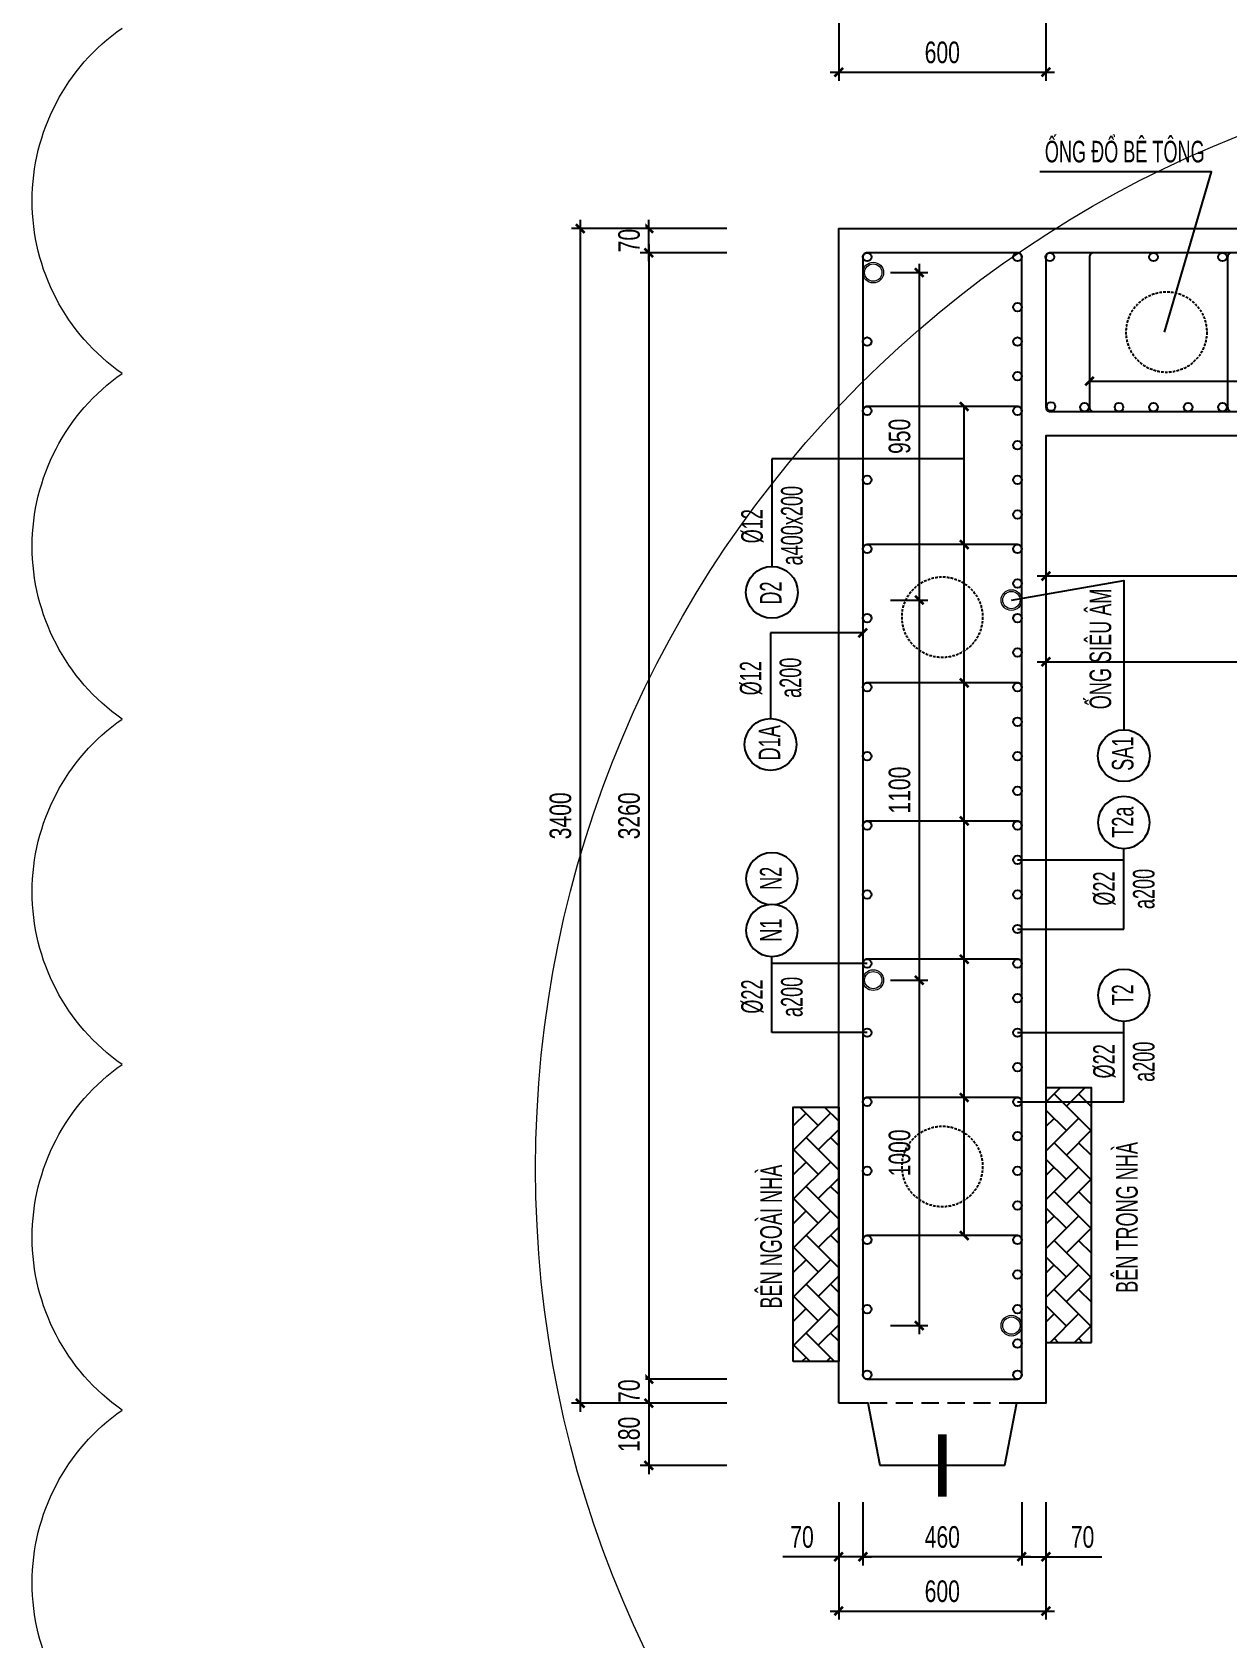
# Model space of a CAD drawing. Header units: millimetres. Extents: x -147841 to 368790, y -162721 to 84261.
# Drawn here: x 318106 to 321568, y -104512 to -99861 of the extents above; entities that cross this region are included whole.
import ezdxf
from ezdxf.enums import TextEntityAlignment as Align

# ---------------------------------------------------------------- set-up
doc = ezdxf.new("R2010")
doc.units = ezdxf.units.MM
doc.header["$LTSCALE"] = 1000
doc.header["$MEASUREMENT"] = 0
doc.header["$PDMODE"] = 1
doc.header["$PDSIZE"] = -10
doc.linetypes.add('DASHED', pattern=[0.75, 0.5, -0.25])
doc.linetypes.add('HIDDEN', pattern=[0.375, 0.25, -0.125])
doc.layers.get('0').update_dxf_attribs({"linetype": 'CONTINUOUS', "lineweight": 18})
doc.layers.get('DEFPOINTS').update_dxf_attribs({"color": 5, "linetype": 'CONTINUOUS', "lineweight": 18})
for name, color, linetype, lineweight in [('0-THAY', 7, 'CONTINUOUS', 18), ('ccu11-Dim', 8, 'CONTINUOUS', 18), ('DIM', 8, 'CONTINUOUS', 18)]:
    doc.layers.add(name, color=color, linetype=linetype, lineweight=lineweight)
for name, color, linetype in [('ccu11-Hatch', 250, 'CONTINUOUS'), ('ccu11-Khuat', 9, 'DASHED'), ('ccu11-Manh', 8, 'CONTINUOUS'), ('ccu11-Thep', 4, 'CONTINUOUS'), ('ccu11-Thepdai', 6, 'CONTINUOUS'), ('KC-Cotthep', 8, 'CONTINUOUS'), ('KC-Dim', 8, 'CONTINUOUS'), ('KC-Text', 31, 'CONTINUOUS'), ('KC-Thay', 7, 'CONTINUOUS')]:
    doc.layers.add(name, color=color, linetype=linetype)
doc.styles.add('ARIAL', font='arial.ttf', dxfattribs={"width": 0.7})
doc.styles.add('ccu11-dim', font='vnsimli.shx', dxfattribs={"width": 0.65, "bigfont": 'bigfont.shx'})
doc.dimstyles.new('2.5-25', dxfattribs={"dimscale": 25, "dimtxt": 2.5, "dimasz": 1, "dimexe": 1, "dimexo": 2, "dimgap": 1, "dimtad": 1, "dimdec": 1, "dimrnd": 5, "dimdsep": 46, "dimtxsty": 'ARIAL', "dimblk": 'ARCHTICK', "dimcen": -1, "dimdle": 1, "dimclrd": 256, "dimclre": 256, "dimclrt": 3, "dimadec": 0, "dimazin": 2, "dimtfac": 0.1, "dimtdec": 1, "dimtmove": 0, "dimatfit": 1, "dimldrblk": 'ARCHTICK', "dimfxl": 1, "dimtvp": 0.833333, "dimtfill": 1, "dimtolj": 1, "dimtzin": 12, "dimarcsym": 0})
doc.dimstyles.new('ccu11-100x4', dxfattribs={"dimscale": 100, "dimtxt": 2.5, "dimasz": 1, "dimexe": 1, "dimexo": 2, "dimgap": 1, "dimtad": 1, "dimdec": 0, "dimlfac": 0.25, "dimdsep": 46, "dimtxsty": 'ccu11-dim', "dimblk": 'ARCHTICK', "dimcen": -1, "dimdle": 1, "dimclrd": 256, "dimclre": 256, "dimclrt": 31, "dimadec": 0, "dimazin": 2, "dimtfac": 0.1, "dimtdec": 0, "dimtmove": 0, "dimatfit": 1, "dimldrblk": 'ARCHTICK', "dimfxl": 1, "dimtvp": 0.833333, "dimtolj": 1, "dimtzin": 12, "dimarcsym": 0})

# ---------------------------------------------------------------- blocks, each defined once
blk = doc.blocks.new('_ARCHTICK')
at = {"color": 0, "linetype": 'ByBlock', "const_width": 0.3}
blk.add_lwpolyline([(-0.5, -0.5), (0.5, 0.5)], dxfattribs=at)
blk = doc.blocks.new('*D649')
at = {"layer": 'DEFPOINTS', "color": 0, "linetype": 'ByBlock', "ltscale": 30, "transparency": 16777216}
for p in [(320441.4, -99612.2), (321041.4, -99612.2), (321041.4, -99977.2)]:
    blk.add_point(p, dxfattribs=at)
at = {"layer": 'KC-Dim', "linetype": 'ByBlock', "lineweight": -2, "ltscale": 30, "transparency": 16777216}
for p, q in [((320441.4, -99662.2), (320441.4, -100002.2)), ((321041.4, -99662.2), (321041.4, -100002.2)), ((320416.4, -99977.2), (321066.4, -99977.2))]:
    blk.add_line(p, q, dxfattribs=at)
at = {"layer": 'KC-Dim', "linetype": 'ByBlock', "lineweight": -2, "ltscale": 30, "transparency": 16777216, "xscale": 25, "yscale": 25, "zscale": 25, "rotation": 180}
blk.add_blockref('_ARCHTICK', (320441.4, -99977.2), dxfattribs=at)
at = {"layer": 'KC-Dim', "linetype": 'ByBlock', "lineweight": -2, "ltscale": 30, "transparency": 16777216, "xscale": 25, "yscale": 25, "zscale": 25}
blk.add_blockref('_ARCHTICK', (321041.4, -99977.2), dxfattribs=at)
at = {"layer": 'KC-Dim', "color": 3, "linetype": 'ByBlock', "ltscale": 30, "transparency": 16777216, "insert": (320741.4, -99920.3), "char_height": 62.5, "attachment_point": 5, "style": 'ARIAL', "bg_fill": 3, "box_fill_scale": 1.25, "bg_fill_color": 256, "bg_fill_true_color": 13158600, "bg_fill_transparency": 0}
blk.add_mtext('\\A1;600', dxfattribs=at)
blk = doc.blocks.new('*D692')
at = {"layer": 'DEFPOINTS', "color": 0, "linetype": 'ByBlock', "ltscale": 30, "transparency": 16777216}
for p in [(320167.3, -100429.6), (320167.3, -100499.6)]:
    blk.add_point(p, dxfattribs=at)
at = {"layer": 'KC-Dim', "linetype": 'ByBlock', "lineweight": -2, "ltscale": 30, "transparency": 16777216}
for p, q in [((320117.3, -100429.6), (319866.6, -100429.6)), ((319891.6, -100524.6), (319891.6, -100404.6)), ((320117.3, -100499.6), (319866.6, -100499.6))]:
    blk.add_line(p, q, dxfattribs=at)
at = {"layer": 'KC-Dim', "linetype": 'ByBlock', "lineweight": -2, "ltscale": 30, "transparency": 16777216, "xscale": 25, "yscale": 25, "zscale": 25}
for p, rotation in [((319891.6, -100429.6), 90), ((319891.6, -100499.6), 270)]:
    blk.add_blockref('_ARCHTICK', p, dxfattribs=dict(at, rotation=rotation))
at = {"layer": 'KC-Dim', "color": 3, "linetype": 'ByBlock', "ltscale": 30, "transparency": 16777216, "insert": (319834.7, -100464.6), "char_height": 62.5, "attachment_point": 5, "rotation": 90, "style": 'ARIAL', "bg_fill": 3, "box_fill_scale": 1.25, "bg_fill_color": 256, "bg_fill_true_color": 13158600, "bg_fill_transparency": 0}
blk.add_mtext('\\A1;70', dxfattribs=at)
at = {"layer": 'DEFPOINTS', "color": 0, "linetype": 'ByBlock', "ltscale": 30, "transparency": 16777216}
blk.add_point((319891.6, -100429.6), dxfattribs=at)
blk = doc.blocks.new('*D693')
at = {"layer": 'DEFPOINTS', "color": 0, "linetype": 'ByBlock', "ltscale": 30, "transparency": 16777216}
for p in [(320167.3, -100499.6), (319891.6, -103759.6), (320167.3, -103759.6)]:
    blk.add_point(p, dxfattribs=at)
at = {"layer": 'KC-Dim', "linetype": 'ByBlock', "lineweight": -2, "ltscale": 30, "transparency": 16777216}
for p, q in [((319891.6, -100474.6), (319891.6, -103784.6)), ((320117.3, -100499.6), (319866.6, -100499.6)), ((320117.3, -103759.6), (319866.6, -103759.6))]:
    blk.add_line(p, q, dxfattribs=at)
at = {"layer": 'KC-Dim', "linetype": 'ByBlock', "lineweight": -2, "ltscale": 30, "transparency": 16777216, "xscale": 25, "yscale": 25, "zscale": 25}
for p, rotation in [((319891.6, -100499.6), 90), ((319891.6, -103759.6), 270)]:
    blk.add_blockref('_ARCHTICK', p, dxfattribs=dict(at, rotation=rotation))
at = {"layer": 'KC-Dim', "color": 3, "linetype": 'ByBlock', "ltscale": 30, "transparency": 16777216, "insert": (319834.7, -102129.6), "char_height": 62.5, "attachment_point": 5, "rotation": 90, "style": 'ARIAL', "bg_fill": 3, "box_fill_scale": 1.25, "bg_fill_color": 256, "bg_fill_true_color": 13158600, "bg_fill_transparency": 0}
blk.add_mtext('\\A1;3260', dxfattribs=at)
blk = doc.blocks.new('*D694')
at = {"layer": 'DEFPOINTS', "color": 0, "linetype": 'ByBlock', "ltscale": 30, "transparency": 16777216}
for p in [(320441.4, -104066.1), (321041.4, -104066.1), (321041.4, -104431.1)]:
    blk.add_point(p, dxfattribs=at)
at = {"layer": 'KC-Dim', "linetype": 'ByBlock', "lineweight": -2, "ltscale": 30, "transparency": 16777216}
for p, q in [((320441.4, -104116.1), (320441.4, -104456.1)), ((321041.4, -104116.1), (321041.4, -104456.1)), ((320416.4, -104431.1), (321066.4, -104431.1))]:
    blk.add_line(p, q, dxfattribs=at)
at = {"layer": 'KC-Dim', "linetype": 'ByBlock', "lineweight": -2, "ltscale": 30, "transparency": 16777216, "xscale": 25, "yscale": 25, "zscale": 25, "rotation": 180}
blk.add_blockref('_ARCHTICK', (320441.4, -104431.1), dxfattribs=at)
at = {"layer": 'KC-Dim', "linetype": 'ByBlock', "lineweight": -2, "ltscale": 30, "transparency": 16777216, "xscale": 25, "yscale": 25, "zscale": 25}
blk.add_blockref('_ARCHTICK', (321041.4, -104431.1), dxfattribs=at)
at = {"layer": 'KC-Dim', "color": 3, "linetype": 'ByBlock', "ltscale": 30, "transparency": 16777216, "insert": (320741.4, -104374.2), "char_height": 62.5, "attachment_point": 5, "style": 'ARIAL', "bg_fill": 3, "box_fill_scale": 1.25, "bg_fill_color": 256, "bg_fill_true_color": 13158600, "bg_fill_transparency": 0}
blk.add_mtext('\\A1;600', dxfattribs=at)
blk = doc.blocks.new('*D695')
at = {"layer": 'DEFPOINTS', "color": 0, "linetype": 'ByBlock', "ltscale": 30, "transparency": 16777216}
for p in [(320511.4, -104066.1), (320971.4, -104066.1), (320511.4, -104274)]:
    blk.add_point(p, dxfattribs=at)
at = {"layer": 'KC-Dim', "linetype": 'ByBlock', "lineweight": -2, "ltscale": 30, "transparency": 16777216}
for p, q in [((320511.4, -104116.1), (320511.4, -104299)), ((320971.4, -104116.1), (320971.4, -104299)), ((320996.4, -104274), (320486.4, -104274))]:
    blk.add_line(p, q, dxfattribs=at)
at = {"layer": 'KC-Dim', "linetype": 'ByBlock', "lineweight": -2, "ltscale": 30, "transparency": 16777216, "xscale": 25, "yscale": 25, "zscale": 25, "rotation": 180}
blk.add_blockref('_ARCHTICK', (320511.4, -104274), dxfattribs=at)
at = {"layer": 'KC-Dim', "linetype": 'ByBlock', "lineweight": -2, "ltscale": 30, "transparency": 16777216, "xscale": 25, "yscale": 25, "zscale": 25}
blk.add_blockref('_ARCHTICK', (320971.4, -104274), dxfattribs=at)
at = {"layer": 'KC-Dim', "color": 3, "linetype": 'ByBlock', "ltscale": 30, "transparency": 16777216, "insert": (320741.4, -104217.1), "char_height": 62.5, "attachment_point": 5, "style": 'ARIAL', "bg_fill": 3, "box_fill_scale": 1.25, "bg_fill_color": 256, "bg_fill_true_color": 13158600, "bg_fill_transparency": 0}
blk.add_mtext('\\A1;460', dxfattribs=at)
blk = doc.blocks.new('*D696')
at = {"layer": 'DEFPOINTS', "color": 0, "linetype": 'ByBlock', "ltscale": 30, "transparency": 16777216}
for p in [(320971.4, -104066.1), (321041.4, -104066.1), (321041.4, -104274)]:
    blk.add_point(p, dxfattribs=at)
at = {"layer": 'KC-Dim', "linetype": 'ByBlock', "lineweight": -2, "ltscale": 30, "transparency": 16777216}
for p, q in [((320971.4, -104116.1), (320971.4, -104299)), ((321041.4, -104116.1), (321041.4, -104299)), ((320971.4, -104274), (320946.4, -104274)), ((320971.4, -104274), (321041.4, -104274)), ((321041.4, -104274), (321203.6, -104274))]:
    blk.add_line(p, q, dxfattribs=at)
at = {"layer": 'KC-Dim', "linetype": 'ByBlock', "lineweight": -2, "ltscale": 30, "transparency": 16777216, "xscale": 25, "yscale": 25, "zscale": 25}
blk.add_blockref('_ARCHTICK', (320971.4, -104274), dxfattribs=at)
at = {"layer": 'KC-Dim', "linetype": 'ByBlock', "lineweight": -2, "ltscale": 30, "transparency": 16777216, "xscale": 25, "yscale": 25, "zscale": 25, "rotation": 180}
blk.add_blockref('_ARCHTICK', (321041.4, -104274), dxfattribs=at)
at = {"layer": 'KC-Dim', "color": 3, "linetype": 'ByBlock', "ltscale": 30, "transparency": 16777216, "insert": (321147.5, -104217.1), "char_height": 62.5, "attachment_point": 5, "style": 'ARIAL', "bg_fill": 3, "box_fill_scale": 1.25, "bg_fill_color": 256, "bg_fill_true_color": 13158600, "bg_fill_transparency": 0}
blk.add_mtext('\\A1;70', dxfattribs=at)
blk = doc.blocks.new('*D697')
at = {"layer": 'DEFPOINTS', "color": 0, "linetype": 'ByBlock', "ltscale": 30, "transparency": 16777216}
for p in [(320441.4, -104066.1), (320511.4, -104066.1), (320441.4, -104274)]:
    blk.add_point(p, dxfattribs=at)
at = {"layer": 'KC-Dim', "linetype": 'ByBlock', "lineweight": -2, "ltscale": 30, "transparency": 16777216}
for p, q in [((320441.4, -104116.1), (320441.4, -104299)), ((320511.4, -104116.1), (320511.4, -104299)), ((320441.4, -104274), (320279.3, -104274)), ((320511.4, -104274), (320441.4, -104274)), ((320511.4, -104274), (320536.4, -104274))]:
    blk.add_line(p, q, dxfattribs=at)
at = {"layer": 'KC-Dim', "linetype": 'ByBlock', "lineweight": -2, "ltscale": 30, "transparency": 16777216, "xscale": 25, "yscale": 25, "zscale": 25}
blk.add_blockref('_ARCHTICK', (320441.4, -104274), dxfattribs=at)
at = {"layer": 'KC-Dim', "linetype": 'ByBlock', "lineweight": -2, "ltscale": 30, "transparency": 16777216, "xscale": 25, "yscale": 25, "zscale": 25, "rotation": 180}
blk.add_blockref('_ARCHTICK', (320511.4, -104274), dxfattribs=at)
at = {"layer": 'KC-Dim', "color": 3, "linetype": 'ByBlock', "ltscale": 30, "transparency": 16777216, "insert": (320335.3, -104217.1), "char_height": 62.5, "attachment_point": 5, "style": 'ARIAL', "bg_fill": 3, "box_fill_scale": 1.25, "bg_fill_color": 256, "bg_fill_true_color": 13158600, "bg_fill_transparency": 0}
blk.add_mtext('\\A1;70', dxfattribs=at)
blk = doc.blocks.new('*D698')
at = {"layer": 'DEFPOINTS', "color": 0, "ltscale": 3000, "transparency": 16777216}
for p in [(320167.3, -103759.6), (320167.3, -103829.6)]:
    blk.add_point(p, dxfattribs=at)
at = {"layer": 'KC-Dim', "lineweight": -2, "ltscale": 3000, "transparency": 16777216}
for p, q in [((319891.6, -103734.6), (319891.6, -103854.6)), ((320117.3, -103759.6), (319866.6, -103759.6)), ((320117.3, -103829.6), (319866.6, -103829.6))]:
    blk.add_line(p, q, dxfattribs=at)
at = {"layer": 'KC-Dim', "lineweight": -2, "ltscale": 3000, "transparency": 16777216, "xscale": 25, "yscale": 25, "zscale": 25}
for p, rotation in [((319891.6, -103759.6), 90), ((319891.6, -103829.6), 270)]:
    blk.add_blockref('_ARCHTICK', p, dxfattribs=dict(at, rotation=rotation))
at = {"layer": 'KC-Dim', "color": 3, "ltscale": 3000, "transparency": 16777216, "insert": (319834.7, -103794.6), "char_height": 62.5, "attachment_point": 5, "rotation": 90, "style": 'ARIAL', "bg_fill": 3, "box_fill_scale": 1.25, "bg_fill_color": 256, "bg_fill_true_color": 13158600, "bg_fill_transparency": 0}
blk.add_mtext('\\A1;70', dxfattribs=at)
at = {"layer": 'DEFPOINTS', "color": 0, "ltscale": 3000, "transparency": 16777216}
blk.add_point((319891.6, -103829.6), dxfattribs=at)
blk = doc.blocks.new('*D699')
at = {"layer": 'DEFPOINTS', "color": 0, "ltscale": 3000, "transparency": 16777216}
for p in [(320167.3, -103829.6), (319891.6, -104009.6), (320167.3, -104009.6)]:
    blk.add_point(p, dxfattribs=at)
at = {"layer": 'KC-Dim', "lineweight": -2, "ltscale": 3000, "transparency": 16777216}
for p, q in [((320117.3, -103829.6), (319866.6, -103829.6)), ((319891.6, -103804.6), (319891.6, -104034.6)), ((320117.3, -104009.6), (319866.6, -104009.6))]:
    blk.add_line(p, q, dxfattribs=at)
at = {"layer": 'KC-Dim', "color": 3, "ltscale": 3000, "transparency": 16777216, "insert": (319834.7, -103919.6), "char_height": 62.5, "attachment_point": 5, "rotation": 90, "style": 'ARIAL', "bg_fill": 3, "box_fill_scale": 1.25, "bg_fill_color": 256, "bg_fill_true_color": 13158600, "bg_fill_transparency": 0}
blk.add_mtext('\\A1;180', dxfattribs=at)
at = {"layer": 'KC-Dim', "lineweight": -2, "ltscale": 3000, "transparency": 16777216, "xscale": 25, "yscale": 25, "zscale": 25}
for p, rotation in [((319891.6, -103829.6), 90), ((319891.6, -104009.6), 270)]:
    blk.add_blockref('_ARCHTICK', p, dxfattribs=dict(at, rotation=rotation))
blk = doc.blocks.new('*D700')
at = {"layer": 'DEFPOINTS', "color": 0, "ltscale": 3000, "transparency": 16777216}
for p in [(320167.3, -100429.6), (319693.1, -103829.6), (320167.3, -103829.6)]:
    blk.add_point(p, dxfattribs=at)
at = {"layer": 'DIM', "lineweight": -2, "ltscale": 3000, "transparency": 16777216}
for p, q in [((320117.3, -100429.6), (319668.1, -100429.6)), ((319693.1, -100404.6), (319693.1, -103854.6)), ((320117.3, -103829.6), (319668.1, -103829.6))]:
    blk.add_line(p, q, dxfattribs=at)
at = {"layer": 'DIM', "lineweight": -2, "ltscale": 3000, "transparency": 16777216, "xscale": 25, "yscale": 25, "zscale": 25}
for p, rotation in [((319693.1, -100429.6), 90), ((319693.1, -103829.6), 270)]:
    blk.add_blockref('_ARCHTICK', p, dxfattribs=dict(at, rotation=rotation))
at = {"layer": 'DIM', "color": 3, "ltscale": 3000, "transparency": 16777216, "insert": (319636.1, -102129.6), "char_height": 62.5, "attachment_point": 5, "rotation": 90, "style": 'ARIAL', "bg_fill": 3, "box_fill_scale": 1.25, "bg_fill_color": 256, "bg_fill_true_color": 13158600, "bg_fill_transparency": 0}
blk.add_mtext('\\A1;3400', dxfattribs=at)
blk = doc.blocks.new('A$C260038B3')
at = {"layer": '0-THAY', "linetype": 'Continuous'}
for radius in [120, 100]:
    blk.add_circle((0, 0), radius, dxfattribs=at)
blk = doc.blocks.new('*D689')
at = {"layer": 'DEFPOINTS', "color": 0, "linetype": 'ByBlock', "ltscale": 30, "transparency": 16777216}
for p in [(320541.4, -100557.3), (320541.4, -101505.1), (320674.7, -101505.1)]:
    blk.add_point(p, dxfattribs=at)
at = {"layer": 'KC-Dim', "linetype": 'ByBlock', "lineweight": -2, "ltscale": 30, "transparency": 16777216}
for p, q in [((320674.7, -100532.3), (320674.7, -101530.1)), ((320591.4, -100557.3), (320699.7, -100557.3)), ((320591.4, -101505.1), (320699.7, -101505.1))]:
    blk.add_line(p, q, dxfattribs=at)
at = {"layer": 'KC-Dim', "linetype": 'ByBlock', "lineweight": -2, "ltscale": 30, "transparency": 16777216, "xscale": 25, "yscale": 25, "zscale": 25}
for p, rotation in [((320674.7, -100557.3), 90), ((320674.7, -101505.1), 270)]:
    blk.add_blockref('_ARCHTICK', p, dxfattribs=dict(at, rotation=rotation))
at = {"layer": 'KC-Dim', "color": 3, "linetype": 'ByBlock', "ltscale": 30, "transparency": 16777216, "insert": (320617.8, -101031.2), "char_height": 62.5, "attachment_point": 5, "rotation": 90, "style": 'ARIAL', "bg_fill": 3, "box_fill_scale": 1.25, "bg_fill_color": 256, "bg_fill_true_color": 13158600, "bg_fill_transparency": 0}
blk.add_mtext('\\A1;950', dxfattribs=at)
blk = doc.blocks.new('*D690')
at = {"layer": 'DEFPOINTS', "color": 0, "linetype": 'ByBlock', "ltscale": 30, "transparency": 16777216}
for p in [(320541.4, -101505.1), (320541.4, -102605.1), (320674.7, -102605.1)]:
    blk.add_point(p, dxfattribs=at)
at = {"layer": 'KC-Dim', "linetype": 'ByBlock', "lineweight": -2, "ltscale": 30, "transparency": 16777216}
for p, q in [((320591.4, -101505.1), (320699.7, -101505.1)), ((320674.7, -101480.1), (320674.7, -102630.1)), ((320591.4, -102605.1), (320699.7, -102605.1))]:
    blk.add_line(p, q, dxfattribs=at)
at = {"layer": 'KC-Dim', "linetype": 'ByBlock', "lineweight": -2, "ltscale": 30, "transparency": 16777216, "xscale": 25, "yscale": 25, "zscale": 25}
for p, rotation in [((320674.7, -101505.1), 90), ((320674.7, -102605.1), 270)]:
    blk.add_blockref('_ARCHTICK', p, dxfattribs=dict(at, rotation=rotation))
at = {"layer": 'KC-Dim', "color": 3, "linetype": 'ByBlock', "ltscale": 30, "transparency": 16777216, "insert": (320617.8, -102055.1), "char_height": 62.5, "attachment_point": 5, "rotation": 90, "style": 'ARIAL', "bg_fill": 3, "box_fill_scale": 1.25, "bg_fill_color": 256, "bg_fill_true_color": 13158600, "bg_fill_transparency": 0}
blk.add_mtext('\\A1;1100', dxfattribs=at)
blk = doc.blocks.new('*D691')
at = {"layer": 'DEFPOINTS', "color": 0, "linetype": 'ByBlock', "ltscale": 30, "transparency": 16777216}
for p in [(320541.4, -102605.1), (320541.4, -103605.1), (320674.7, -103605.1)]:
    blk.add_point(p, dxfattribs=at)
at = {"layer": 'KC-Dim', "linetype": 'ByBlock', "lineweight": -2, "ltscale": 30, "transparency": 16777216}
for p, q in [((320674.7, -102580.1), (320674.7, -103630.1)), ((320591.4, -102605.1), (320699.7, -102605.1)), ((320591.4, -103605.1), (320699.7, -103605.1))]:
    blk.add_line(p, q, dxfattribs=at)
at = {"layer": 'KC-Dim', "linetype": 'ByBlock', "lineweight": -2, "ltscale": 30, "transparency": 16777216, "xscale": 25, "yscale": 25, "zscale": 25}
for p, rotation in [((320674.7, -102605.1), 90), ((320674.7, -103605.1), 270)]:
    blk.add_blockref('_ARCHTICK', p, dxfattribs=dict(at, rotation=rotation))
at = {"layer": 'KC-Dim', "color": 3, "linetype": 'ByBlock', "ltscale": 30, "transparency": 16777216, "insert": (320617.8, -103105.1), "char_height": 62.5, "attachment_point": 5, "rotation": 90, "style": 'ARIAL', "bg_fill": 3, "box_fill_scale": 1.25, "bg_fill_color": 256, "bg_fill_true_color": 13158600, "bg_fill_transparency": 0}
blk.add_mtext('\\A1;1000', dxfattribs=at)
blk = doc.blocks.new('*D678')
at = {"layer": 'DEFPOINTS', "color": 0, "linetype": 'ByBlock', "ltscale": 30, "transparency": 16777216}
for p in [(321041.4, -101029.6), (325565.5, -101186.5), (325565.5, -101435.3)]:
    blk.add_point(p, dxfattribs=at)
at = {"layer": 'KC-Dim', "linetype": 'ByBlock', "lineweight": -2, "ltscale": 30, "transparency": 16777216}
for p, q in [((321041.4, -101079.6), (321041.4, -101460.3)), ((325565.5, -101236.5), (325565.5, -101460.3)), ((321016.4, -101435.3), (325590.5, -101435.3))]:
    blk.add_line(p, q, dxfattribs=at)
at = {"layer": 'KC-Dim', "linetype": 'ByBlock', "lineweight": -2, "ltscale": 30, "transparency": 16777216, "xscale": 25, "yscale": 25, "zscale": 25, "rotation": 180}
blk.add_blockref('_ARCHTICK', (321041.4, -101435.3), dxfattribs=at)
at = {"layer": 'KC-Dim', "linetype": 'ByBlock', "lineweight": -2, "ltscale": 30, "transparency": 16777216, "xscale": 25, "yscale": 25, "zscale": 25}
blk.add_blockref('_ARCHTICK', (325565.5, -101435.3), dxfattribs=at)
at = {"layer": 'KC-Dim', "color": 3, "linetype": 'ByBlock', "ltscale": 30, "transparency": 16777216, "insert": (323303.5, -101378.3), "char_height": 62.5, "attachment_point": 5, "style": 'ARIAL', "bg_fill": 3, "box_fill_scale": 1.25, "bg_fill_color": 256, "bg_fill_true_color": 13158600, "bg_fill_transparency": 0}
blk.add_mtext('\\A1;4525', dxfattribs=at)
blk = doc.blocks.new('*D679')
at = {"layer": 'DEFPOINTS', "color": 0, "linetype": 'ByBlock', "ltscale": 30, "transparency": 16777216}
for p in [(321041.4, -101186.5), (325635.5, -101186.5), (325635.5, -101683.8)]:
    blk.add_point(p, dxfattribs=at)
at = {"layer": 'KC-Dim', "linetype": 'ByBlock', "lineweight": -2, "ltscale": 30, "transparency": 16777216}
for p, q in [((321041.4, -101236.5), (321041.4, -101708.8)), ((325635.5, -101236.5), (325635.5, -101708.8)), ((321016.4, -101683.8), (325660.5, -101683.8))]:
    blk.add_line(p, q, dxfattribs=at)
at = {"layer": 'KC-Dim', "linetype": 'ByBlock', "lineweight": -2, "ltscale": 30, "transparency": 16777216, "xscale": 25, "yscale": 25, "zscale": 25, "rotation": 180}
blk.add_blockref('_ARCHTICK', (321041.4, -101683.8), dxfattribs=at)
at = {"layer": 'KC-Dim', "linetype": 'ByBlock', "lineweight": -2, "ltscale": 30, "transparency": 16777216, "xscale": 25, "yscale": 25, "zscale": 25}
blk.add_blockref('_ARCHTICK', (325635.5, -101683.8), dxfattribs=at)
at = {"layer": 'KC-Dim', "color": 3, "linetype": 'ByBlock', "ltscale": 30, "transparency": 16777216, "insert": (323338.5, -101626.9), "char_height": 62.5, "attachment_point": 5, "style": 'ARIAL', "bg_fill": 3, "box_fill_scale": 1.25, "bg_fill_color": 256, "bg_fill_true_color": 13158600, "bg_fill_transparency": 0}
blk.add_mtext('\\A1;4595', dxfattribs=at)
blk = doc.blocks.new('*U676')
at = {"layer": 'ccu11-Thepdai', "flags": 128}
blk.add_lwpolyline([(50, 230), (-37.5, 230, 0.414214), (-50, 217.5), (-50, -114.4), (-50, -217.5, 0.414214), (-37.5, -230), (50, -230)], format="xyb", dxfattribs=at)
blk = doc.blocks.new('*U677')
at = {"layer": 'DIM', "color": 0, "linetype": 'ByBlock', "lineweight": -2, "transparency": 16777216}
for p in [(0, 0), (400, 0), (800, 0), (1200, 0), (1600, 0), (2000, 0)]:
    blk.add_blockref('*U676', p, dxfattribs=at)
blk = doc.blocks.new('att_thep_2')
blk.add_circle((-300, 0), 300)
at = {"color": 3, "style": 'ARIAL', "width": 0.6}
blk.add_attdef('DK', text='', height=250, dxfattribs=at).set_placement((467, 105), align=Align.CENTER)
at = {"color": 31, "style": 'ARIAL', "width": 0.6}
blk.add_attdef('SH', text='', height=250, dxfattribs=at).set_placement((-281, -111), align=Align.CENTER)
at = {"color": 2, "style": 'ARIAL', "width": 0.6}
blk.add_attdef('KC', text='', height=250, dxfattribs=at).set_placement((472, -355), align=Align.CENTER)

msp = doc.modelspace()

# ---------------------------------------------------------------- hatches: boundary and pattern name
at = {"layer": 'ccu11-Hatch', "ltscale": 3000}
h = msp.add_hatch(dxfattribs=at)
h.set_pattern_fill('AR-HBONE', color=256, scale=12.5, angle=90, style=0)
h.set_pattern_definition([(45, (308938.27, -170710.685), (70.710678, 1e-15), [150, -50]), (315, (308973.627, -170675.33), (70.710678, 1e-15), [150, -50])])
h.paths.add_polyline_path([(321173.02, -102916.68), (321173.02, -103653.43), (321041.42, -103653.43), (321041.42, -102916.68)])
h = msp.add_hatch(dxfattribs=at)
h.set_pattern_fill('AR-HBONE', color=256, scale=12.5, angle=90, style=0)
h.set_pattern_definition([(135, (332544.576, -170766.314), (-70.710678, 1e-14), [150, -50]), (225, (332509.22, -170730.96), (-70.710678, 1e-14), [150, -50])])
h.paths.add_polyline_path([(320309.83, -102972.31), (320309.83, -103709.06), (320441.42, -103709.06), (320441.42, -102972.31)])

# ---------------------------------------------------------------- linework, layer by layer
for points in [[(321173.02, -103653.43), (321173.02, -102916.68), (321041.42, -102916.68), (321041.42, -103653.43)], [(320309.83, -103709.06), (320309.83, -102972.31), (320441.42, -102972.31), (320441.42, -103709.06)]]:
    msp.add_lwpolyline(points, close=True, dxfattribs=at)
at = {"layer": 'ccu11-Khuat', "ltscale": 0.1}
msp.add_line((320956.42, -103829.64), (320526.42, -103829.64), dxfattribs=at)
at = {"layer": 'ccu11-Manh', "ltscale": 10}
msp.add_line((321167.48, -100871.34), (325167.48, -100871.34), dxfattribs=at)
at = {"layer": 'ccu11-Manh'}
msp.add_lwpolyline([(321384.95, -100729.64), (321520.42, -100265.3), (321023.88, -100265.3)], dxfattribs=at)
at = {"layer": 'ccu11-Thep', "const_width": 25}
msp.add_lwpolyline([(320741.42, -103919.64), (320741.42, -104099.64)], dxfattribs=at)
at = {"layer": 'ccu11-Thep'}
for centre in [(320523.92, -100512.14), (320958.92, -100512.14), (321052.98, -100512.14), (321352.98, -100512.14), (321552.98, -100512.14), (320958.92, -100657.14), (320523.92, -100757.14), (320958.92, -100757.14), (320958.92, -100857.14), (320523.92, -100957.14), (320958.92, -100957.14), (321056.11, -100944.87), (321152.98, -100947.14), (321252.98, -100947.14), (321352.98, -100947.14), (321452.98, -100947.14), (321552.98, -100947.14), (320958.92, -101057.14), (320523.92, -101157.14), (320958.92, -101157.14), (320958.92, -101257.14), (320523.92, -101357.14), (320958.92, -101357.14), (320958.92, -101457.14), (320523.92, -101557.14), (320958.92, -101557.14), (320958.92, -101657.14), (320523.92, -101757.14), (320958.92, -101757.14), (320958.92, -101857.14), (320523.92, -101957.14), (320958.92, -101957.14), (320958.92, -102057.14), (320523.92, -102157.14), (320958.92, -102157.14), (320958.92, -102257.14), (320523.92, -102357.14), (320958.92, -102357.14), (320958.92, -102457.14), (320523.92, -102557.14), (320958.92, -102557.14), (320958.92, -102657.14), (320523.92, -102757.14), (320958.92, -102757.14), (320958.92, -102857.14), (320523.92, -102957.14), (320958.92, -102957.14), (320958.92, -103057.14), (320523.92, -103157.14), (320958.92, -103157.14), (320958.92, -103257.14), (320523.92, -103357.14), (320958.92, -103357.14), (320958.92, -103457.14), (320523.92, -103557.14), (320958.92, -103557.14), (320958.92, -103657.14), (320523.92, -103747.14), (320958.92, -103747.14)]:
    msp.add_circle(centre, 12.5, dxfattribs=at)
at = {"layer": 'ccu11-Thep', "linetype": 'HIDDEN', "ltscale": 0.03}
msp.add_circle((321390.53, -100729.64, 242.3), 116.6, dxfattribs=at)
at = {"layer": 'ccu11-Thepdai'}
for points in [[(320511.42, -100512.14), (320511.42, -103747.14, 0.4142136), (320523.92, -103759.64), (320958.92, -103759.64, 0.4142136), (320971.42, -103747.14), (320971.42, -100512.14, 0.4142136), (320958.92, -100499.64), (320523.92, -100499.64, 0.4142136)], [(321053.92, -100959.64), (323554.98, -100959.64, 0.4142136), (323567.48, -100947.14), (323567.48, -100512.14, 0.4142136), (323554.98, -100499.64), (321053.92, -100499.64, 0.4142136), (321041.42, -100512.14), (321041.42, -100947.14, 0.4142136)]]:
    msp.add_lwpolyline(points, format="xyb", close=True, dxfattribs=at)
at = {"layer": 'ccu11-Thepdai', "flags": 128}
for points in [[(320971.42, -101044.64), (320971.42, -100957.14, 0.4142136), (320958.92, -100944.64), (320627, -100944.64), (320523.92, -100944.64, 0.4142136), (320511.42, -100957.14), (320511.42, -101044.64)], [(320971.42, -101444.64), (320971.42, -101357.14, 0.4142136), (320958.92, -101344.64), (320627, -101344.64), (320523.92, -101344.64, 0.4142136), (320511.42, -101357.14), (320511.42, -101444.64)], [(320971.42, -101844.64), (320971.42, -101757.14, 0.4142136), (320958.92, -101744.64), (320627, -101744.64), (320523.92, -101744.64, 0.4142136), (320511.42, -101757.14), (320511.42, -101844.64)], [(320971.42, -102244.64), (320971.42, -102157.14, 0.4142136), (320958.92, -102144.64), (320627, -102144.64), (320523.92, -102144.64, 0.4142136), (320511.42, -102157.14), (320511.42, -102244.64)], [(320971.42, -102644.64), (320971.42, -102557.14, 0.4142136), (320958.92, -102544.64), (320627, -102544.64), (320523.92, -102544.64, 0.4142136), (320511.42, -102557.14), (320511.42, -102644.64)], [(320971.42, -103044.64), (320971.42, -102957.14, 0.4142136), (320958.92, -102944.64), (320627, -102944.64), (320523.92, -102944.64, 0.4142136), (320511.42, -102957.14), (320511.42, -103044.64)], [(320971.42, -103444.64), (320971.42, -103357.14, 0.4142136), (320958.92, -103344.64), (320627, -103344.64), (320523.92, -103344.64, 0.4142136), (320511.42, -103357.14), (320511.42, -103444.64)]]:
    msp.add_lwpolyline(points, format="xyb", dxfattribs=at)
at = {"layer": 'DEFPOINTS', "color": 1, "flags": 128}
msp.add_lwpolyline([(318366.66, -109849.42, -0.5205671), (318366.66, -108849.42, -0.5205671), (318366.66, -107849.42, -0.5205671), (318366.66, -106849.42, -0.5205671), (318366.66, -105849.42, -0.5205671), (318366.66, -104849.42, -0.5205671), (318366.66, -103849.42, -0.5205671), (318366.66, -102849.42, -0.5205671), (318366.66, -101849.42, -0.5205671), (318366.66, -100849.42, -0.5205671), (318366.66, -99849.42, -0.5205671)], format="xyb", dxfattribs=at)
at = {"layer": 'KC-Dim', "linetype": 'ByBlock', "ltscale": 30}
msp.add_lwpolyline([(320804.85, -103344.64), (320804.85, -100944.64)], dxfattribs=at)
at = {"layer": 'KC-Thay', "flags": 128}
msp.add_lwpolyline([(320441.42, -103829.64), (320441.42, -100429.64), (325635.48, -100429.64), (325635.48, -100514.64), (325815.48, -100549.64), (325815.48, -100909.64), (325635.48, -100944.64), (325635.48, -101029.64), (321041.42, -101029.64), (321041.42, -103829.64), (320956.42, -103829.64), (320921.42, -104009.64), (320561.42, -104009.64), (320526.42, -103829.64), (320441.42, -103829.64)], dxfattribs=at)

# ---------------------------------------------------------------- block references
at = {"layer": 'ccu11-Dim', "ltscale": 3000, "xscale": 0.25, "yscale": 0.25, "zscale": 0.25, "rotation": 270}
for p in [(320541.42, -100557.28), (320941.42, -101505.1), (320541.42, -102605.1), (320941.42, -103605.1)]:
    msp.add_blockref('A$C260038B3', p, dxfattribs=at)
at = {"layer": 'ccu11-Manh', "ltscale": 3000, "xscale": 25, "yscale": 25, "zscale": 25}
msp.add_blockref('_ARCHTICK', (321167.48, -100871.34), dxfattribs=at)
at = {"layer": 'DIM'}
msp.add_blockref('*U677', (321217.48, -100729.64), dxfattribs=at)
at = {"layer": 'KC-Cotthep'}
ref = msp.add_blockref('att_thep_2', (321267.01, -101880.48), dxfattribs=dict(at, xscale=0.25, yscale=0.25, zscale=0.25, rotation=90))
ref.add_attrib('SH', 'SA1', dxfattribs={"layer": '0', "color": 31, "height": 62.5, "rotation": 90, "style": 'ARIAL', "width": 0.6}).set_placement((321294.87, -101949.5), align=Align.CENTER)
ref = msp.add_blockref('att_thep_2', (321267.01, -102223.86), dxfattribs=dict(at, xscale=-0.25, yscale=0.25, zscale=0.25, rotation=90))
ref.add_attrib('KC', 'a200', dxfattribs={"layer": '0', "color": 2, "height": 62.5, "rotation": 90, "style": 'ARIAL', "width": 0.6}).set_placement((321355.83, -102341.22), align=Align.CENTER)
ref.add_attrib('DK', '%%C22', dxfattribs={"layer": '0', "color": 2, "height": 62.5, "rotation": 90, "style": 'ARIAL', "width": 0.6}).set_placement((321240.65, -102340.13), align=Align.CENTER)
ref.add_attrib('SH', 'T2a', dxfattribs={"layer": '0', "color": 31, "height": 62.5, "rotation": 90, "style": 'ARIAL', "width": 0.6}).set_placement((321294.87, -102147.84), align=Align.CENTER)
ref = msp.add_blockref('att_thep_2', (321267.01, -102723.86), dxfattribs=dict(at, xscale=-0.25, yscale=0.25, zscale=0.25, rotation=90))
ref.add_attrib('KC', 'a200', dxfattribs={"layer": '0', "color": 2, "height": 62.5, "rotation": 90, "style": 'ARIAL', "width": 0.6}).set_placement((321355.83, -102841.22), align=Align.CENTER)
ref.add_attrib('DK', '%%C22', dxfattribs={"layer": '0', "color": 2, "height": 62.5, "rotation": 90, "style": 'ARIAL', "width": 0.6}).set_placement((321240.65, -102840.13), align=Align.CENTER)
ref.add_attrib('SH', 'T2', dxfattribs={"layer": '0', "color": 31, "height": 62.5, "rotation": 90, "style": 'ARIAL', "width": 0.6}).set_placement((321294.87, -102647.84), align=Align.CENTER)
at = {"layer": 'KC-Dim', "linetype": 'ByBlock', "ltscale": 30, "xscale": 25, "yscale": 25, "zscale": 25, "rotation": 270}
for p in [(320804.85, -100944.64), (320804.85, -101344.64), (320804.85, -101744.64), (320804.85, -102144.64), (320804.85, -102544.64), (320804.85, -102944.64), (320804.85, -103344.64)]:
    msp.add_blockref('_ARCHTICK', p, dxfattribs=at)

# ---------------------------------------------------------------- texts
at = {"layer": 'KC-Text', "color": 1, "style": 'ARIAL', "width": 0.6}
msp.add_text('ỐNG ĐỔ BÊ TÔNG', height=62.5, dxfattribs=at).set_placement((321038.33, -100238.28))
for s, p in [('BÊN TRONG NHÀ', (321307.17, -103291.91)), ('BÊN NGOÀI NHÀ', (320276.87, -103347.54))]:
    msp.add_text(s, height=62.5, rotation=90, dxfattribs=at).set_placement(p, align=Align.CENTER)

# ---------------------------------------------------------------- dimensions: what is measured, and where the dimension line sits
at = {"layer": 'KC-Dim', "linetype": 'ByBlock', "ltscale": 30}
dim = msp.add_linear_dim(base=(321041.42, -99977.24), p1=(320441.42, -99612.24), p2=(321041.42, -99612.24), dimstyle='2.5-25', dxfattribs=at)
dim.commit()
dim.dimension.update_dxf_attribs({"geometry": '*D649', "text_midpoint": (320741.42, -99920.33)})
dim = msp.add_linear_dim(base=(319891.63, -100429.64), p1=(320167.26, -100499.64), p2=(320167.26, -100429.64), angle=90, dimstyle='2.5-25', dxfattribs=at)
dim.commit()
dim.dimension.update_dxf_attribs({"geometry": '*D692', "text_midpoint": (319891.63, -100464.64), "dimtype": 160})

# ---------------------------------------------------------------- leaders
at = {"layer": 'ccu11-Manh', "ltscale": 10}
for points in [[(320958.92, -102257.14), (321267.01, -102257.14), (321267.01, -102223.86)], [(320958.92, -102457.14), (321267.01, -102457.14), (321267.01, -102223.9)], [(320958.92, -102757.14), (321267.01, -102757.14), (321267.01, -102723.86)], [(320958.92, -102957.14), (321267.01, -102957.14), (321267.01, -102723.9)]]:
    msp.add_leader(points, dimstyle='ccu11-100x4', override={"dimgap": 1, "dimtad": 0, "dimldrblk": 'None'}, dxfattribs=at)

# ---------------------------------------------------------------- next in the draw order: dimensions: what is measured, and where the dimension line sits
at = {"layer": 'KC-Dim', "linetype": 'ByBlock', "ltscale": 30}
for base, p1, p2, angle, picture, middle in [((319891.63, -103759.64), (320167.26, -100499.64), (320167.26, -103759.64), 270, '*D693', (319834.69, -102129.64)), ((320674.66, -101505.1), (320541.42, -100557.28), (320541.42, -101505.1), 90, '*D689', (320617.75, -101031.19))]:
    dim = msp.add_linear_dim(base=base, p1=p1, p2=p2, angle=angle, dimstyle='2.5-25', dxfattribs=at)
    dim.commit()
    dim.dimension.update_dxf_attribs({"geometry": picture, "text_midpoint": middle})
for base, p1, p2, picture, middle in [((325565.48, -101435.26), (321041.42, -101029.64), (325565.48, -101186.54), '*D678', (323303.45, -101378.35)), ((321041.42, -104431.13), (320441.42, -104066.13), (321041.42, -104066.13), '*D694', (320741.42, -104374.22))]:
    dim = msp.add_linear_dim(base=base, p1=p1, p2=p2, dimstyle='2.5-25', dxfattribs=at)
    dim.commit()
    dim.dimension.update_dxf_attribs({"geometry": picture, "text_midpoint": middle})

# ---------------------------------------------------------------- next in the draw order: dimensions: what is measured, and where the dimension line sits
for base, p1, p2, picture, middle in [((325635.48, -101683.81), (321041.42, -101186.54), (325635.48, -101186.54), '*D679', (323338.45, -101626.9)), ((320511.42, -104273.98), (320971.42, -104066.13), (320511.42, -104066.13), '*D695', (320741.42, -104217.07))]:
    dim = msp.add_linear_dim(base=base, p1=p1, p2=p2, dimstyle='2.5-25', dxfattribs=at)
    dim.commit()
    dim.dimension.update_dxf_attribs({"geometry": picture, "text_midpoint": middle})
dim = msp.add_linear_dim(base=(320674.66, -102605.1), p1=(320541.42, -101505.1), p2=(320541.42, -102605.1), angle=90, dimstyle='2.5-25', dxfattribs=at)
dim.commit()
dim.dimension.update_dxf_attribs({"geometry": '*D690', "text_midpoint": (320617.75, -102055.1)})
at = {"layer": 'KC-Dim', "ltscale": 3000}
dim = msp.add_linear_dim(base=(319891.63, -103829.64), p1=(320167.26, -103759.64), p2=(320167.26, -103829.64), angle=270, dimstyle='2.5-25', dxfattribs=at)
dim.commit()
dim.dimension.update_dxf_attribs({"geometry": '*D698', "text_midpoint": (319891.63, -103794.64), "dimtype": 160})

# ---------------------------------------------------------------- next in the draw order: leaders
at = {"layer": 'ccu11-Manh', "ltscale": 10}
msp.add_leader([(320804.85, -101096.07), (320248.05, -101096.07), (320248.05, -101407.73)], dimstyle='ccu11-100x4', override={"dimgap": 1, "dimtad": 0, "dimldrblk": 'None'}, dxfattribs=at)

# ---------------------------------------------------------------- next in the draw order: linework, layer by layer
at = {"layer": 'ccu11-Manh', "ltscale": 10, "flags": 128}
msp.add_lwpolyline([(320941.42, -101505.1), (321267.01, -101448.64), (321267.01, -101880.48)], dxfattribs=at)
at = {"layer": 'ccu11-Thep', "linetype": 'HIDDEN', "ltscale": 0.03}
msp.add_circle((320741.42, -101554.68, 242.3), 116.6, dxfattribs=at)

# ---------------------------------------------------------------- next in the draw order: texts
at = {"layer": 'KC-Cotthep', "style": 'ARIAL', "width": 0.6}
msp.add_text('ỐNG SIÊU ÂM', height=62.5, rotation=90, dxfattribs=at).set_placement((321230.36, -101646.52), align=Align.CENTER)

# ---------------------------------------------------------------- next in the draw order: dimensions: what is measured, and where the dimension line sits
at = {"layer": 'KC-Dim', "linetype": 'ByBlock', "ltscale": 30}
dim = msp.add_linear_dim(base=(320674.66, -103605.1), p1=(320541.42, -102605.1), p2=(320541.42, -103605.1), angle=90, dimstyle='2.5-25', dxfattribs=at)
dim.commit()
dim.dimension.update_dxf_attribs({"geometry": '*D691', "text_midpoint": (320617.75, -103105.1)})
at = {"layer": 'KC-Dim', "ltscale": 3000}
dim = msp.add_linear_dim(base=(319891.63, -104009.64), p1=(320167.26, -103829.64), p2=(320167.26, -104009.64), angle=270, dimstyle='2.5-25', override={"dimtmove": 1}, dxfattribs=at)
dim.commit()
dim.dimension.update_dxf_attribs({"geometry": '*D699', "text_midpoint": (319891.63, -103919.64), "dimtype": 160})
at = {"layer": 'KC-Dim', "linetype": 'ByBlock', "ltscale": 30}
for base, p1, p2, picture, middle in [((320441.42, -104273.98), (320511.42, -104066.13), (320441.42, -104066.13), '*D697', (320335.34, -104217.07)), ((321041.42, -104273.98), (320971.42, -104066.13), (321041.42, -104066.13), '*D696', (321147.51, -104217.07))]:
    dim = msp.add_linear_dim(base=base, p1=p1, p2=p2, dimstyle='2.5-25', dxfattribs=at)
    dim.commit()
    dim.dimension.update_dxf_attribs({"geometry": picture, "text_midpoint": middle})

# ---------------------------------------------------------------- next in the draw order: leaders
msp.add_leader([(320511.42, -101600.11), (320244.14, -101600.11), (320244.14, -101848)], dimstyle='2.5-25', dxfattribs=at)

# ---------------------------------------------------------------- next in the draw order: linework, layer by layer
at = {"layer": 'ccu11-Thep', "linetype": 'HIDDEN', "ltscale": 0.03}
msp.add_circle((320741.42, -103144.64), 116.6, dxfattribs=at)

# ---------------------------------------------------------------- next in the draw order: dimensions: what is measured, and where the dimension line sits
at = {"layer": 'DIM', "ltscale": 3000}
dim = msp.add_linear_dim(base=(319693.08, -103829.64), p1=(320167.26, -100429.64), p2=(320167.26, -103829.64), angle=270, dimstyle='2.5-25', dxfattribs=at)
dim.commit()
dim.dimension.update_dxf_attribs({"geometry": '*D700', "text_midpoint": (319636.14, -102129.64)})

# ---------------------------------------------------------------- next in the draw order: leaders
at = {"layer": 'ccu11-Manh', "ltscale": 10}
for points in [[(320523.92, -102557.14), (320248.05, -102557.14), (320248.05, -102536.33)], [(320523.92, -102757.14), (320248.05, -102757.14), (320248.05, -102536.37)]]:
    msp.add_leader(points, dimstyle='ccu11-100x4', override={"dimgap": 1, "dimtad": 0, "dimldrblk": 'None'}, dxfattribs=at)

# ---------------------------------------------------------------- next in the draw order: linework, layer by layer
at = {"layer": 'DEFPOINTS', "ltscale": 3000}
msp.add_circle((322773.93, -103150.13), 3210.16, dxfattribs=at)

# ---------------------------------------------------------------- next in the draw order: block references
at = {"layer": 'KC-Cotthep'}
ref = msp.add_blockref('att_thep_2', (320248.05, -101407.73), dxfattribs=dict(at, xscale=0.25, yscale=0.25, zscale=0.25, rotation=90))
ref.add_attrib('KC', 'a400x200', dxfattribs={"layer": '0', "color": 2, "height": 62.5, "rotation": 90, "style": 'ARIAL', "width": 0.6}).set_placement((320336.87, -101289.76), align=Align.CENTER)
ref.add_attrib('DK', '%%C12', dxfattribs={"layer": '0', "color": 215, "height": 62.5, "rotation": 90, "style": 'ARIAL', "width": 0.6}).set_placement((320221.7, -101291.34), align=Align.CENTER)
ref.add_attrib('SH', 'D2', dxfattribs={"layer": '0', "color": 31, "height": 62.5, "rotation": 90, "style": 'ARIAL', "width": 0.6}).set_placement((320275.92, -101484.83), align=Align.CENTER)
ref = msp.add_blockref('att_thep_2', (320244.14, -101848), dxfattribs=dict(at, xscale=0.25, yscale=0.25, zscale=0.25, rotation=90))
ref.add_attrib('KC', 'a200', dxfattribs={"layer": '0', "color": 2, "height": 62.5, "rotation": 90, "style": 'ARIAL', "width": 0.6}).set_placement((320332.96, -101730.04), align=Align.CENTER)
ref.add_attrib('DK', '%%C12', dxfattribs={"layer": '0', "color": 215, "height": 62.5, "rotation": 90, "style": 'ARIAL', "width": 0.6}).set_placement((320217.78, -101731.35), align=Align.CENTER)
ref.add_attrib('SH', 'D1A', dxfattribs={"layer": '0', "color": 31, "height": 62.5, "rotation": 90, "style": 'ARIAL', "width": 0.6}).set_placement((320272.01, -101918.25), align=Align.CENTER)
ref = msp.add_blockref('att_thep_2', (320248.05, -102386.41), dxfattribs=dict(at, xscale=-0.25, yscale=0.25, zscale=0.25, rotation=90))
ref.add_attrib('SH', 'N2', dxfattribs={"layer": '0', "color": 31, "height": 62.5, "rotation": 90, "style": 'ARIAL', "width": 0.6}).set_placement((320275.92, -102310.38), align=Align.CENTER)
ref = msp.add_blockref('att_thep_2', (320248.05, -102536.37), dxfattribs=dict(at, xscale=-0.25, yscale=0.25, zscale=0.25, rotation=90))
ref.add_attrib('KC', 'a200', dxfattribs={"layer": '0', "color": 2, "height": 62.5, "rotation": 90, "style": 'ARIAL', "width": 0.6}).set_placement((320336.87, -102653.72), align=Align.CENTER)
ref.add_attrib('DK', '%%C22', dxfattribs={"layer": '0', "color": 2, "height": 62.5, "rotation": 90, "style": 'ARIAL', "width": 0.6}).set_placement((320221.7, -102652.64), align=Align.CENTER)
ref.add_attrib('SH', 'N1', dxfattribs={"layer": '0', "color": 31, "height": 62.5, "rotation": 90, "style": 'ARIAL', "width": 0.6}).set_placement((320275.92, -102460.34), align=Align.CENTER)

doc.saveas('drawing.dxf')
